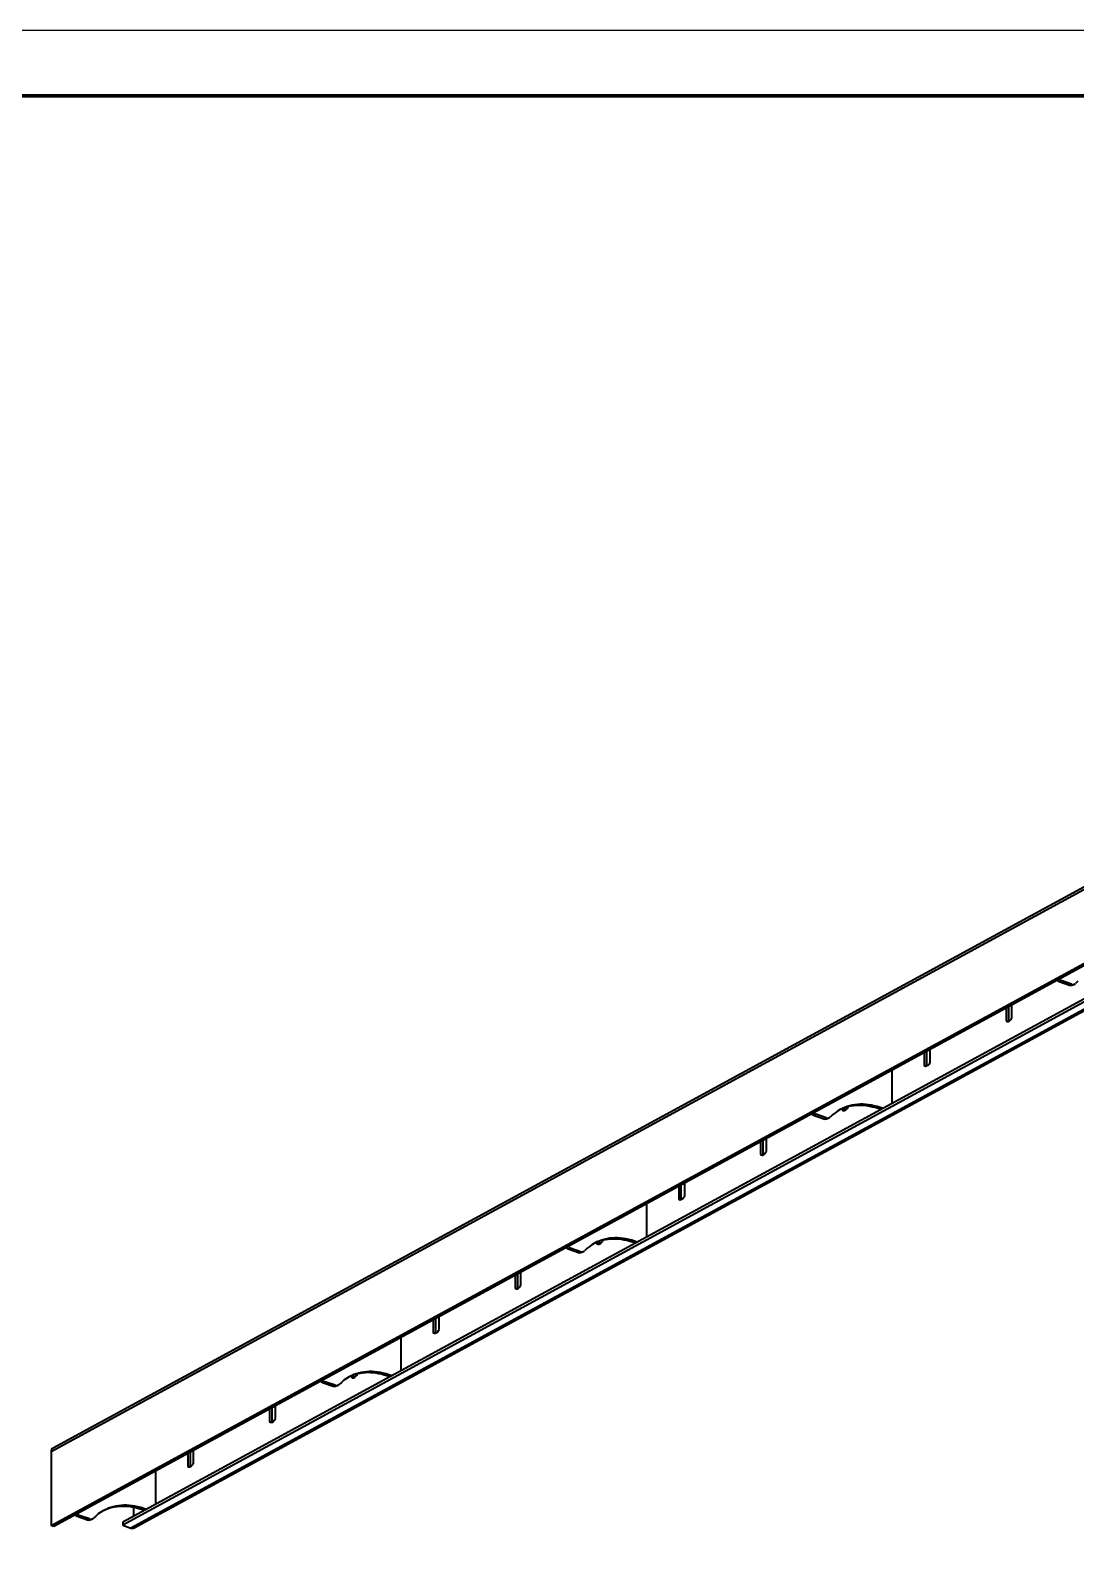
# Model space of a CAD drawing. Header units: millimetres. Extents: x 0 to 594, y 0 to 420.
# Drawn here: x 77.5 to 157.2, y 303.5 to 420 of the extents above; entities that cross this region are included whole.
import ezdxf

# ---------------------------------------------------------------- set-up
doc = ezdxf.new("R2010")
doc.units = ezdxf.units.MM

msp = doc.modelspace()

# ---------------------------------------------------------------- linework, layer by layer
at = {"color": 1, "lineweight": 35}
for p, q in [((187.75, 370.64), (79.05, 311.43)), ((79.2, 311.74), (187.9, 370.94)), ((79.05, 305.81), (187.75, 365.01)), ((187.94, 364.95), (79.25, 305.74)), ((193.21, 365.27), (84.52, 306.06)), ((193.21, 365.04), (84.52, 305.84)), ((193.84, 364.83), (85.14, 305.62)), ((85.38, 305.63), (194.08, 364.84)), ((155.89, 347.43), (155.86, 347.47)), ((155.92, 347.39), (155.89, 347.43)), ((155.96, 347.36), (155.92, 347.39)), ((156, 347.34), (155.96, 347.36)), ((156.16, 347.43), (156, 347.34)), ((156.79, 347.06), (156, 347.34)), ((156.01, 347.55), (156.04, 347.51)), ((156.04, 347.51), (156.08, 347.47)), ((156.08, 347.47), (156.12, 347.45)), ((156.12, 347.45), (156.16, 347.43)), ((156.95, 347.15), (156.16, 347.43)), ((156.79, 347.06), (156.95, 347.15)), ((156.95, 347.15), (157.02, 347.13)), ((157.02, 347.13), (157.08, 347.13)), ((157.19, 347.16), (157.03, 347.08)), ((157.09, 347.12), (157.03, 347.08)), ((157.08, 347.13), (157.14, 347.14)), ((157.14, 347.14), (157.19, 347.16)), ((157.19, 347.16), (157.25, 347.21)), ((157.43, 347.38), (157.25, 347.21)), ((156.86, 347.05), (156.79, 347.06)), ((156.92, 347.05), (156.86, 347.05)), ((156.98, 347.05), (156.92, 347.05)), ((157.03, 347.08), (156.98, 347.05)), ((151.95, 345.34), (151.95, 344.36)), ((152.15, 344.33), (152.15, 345.45)), ((152.4, 344.6), (152.4, 345.59)), ((152.08, 344.31), (151.95, 344.36)), ((151.95, 344.36), (152.01, 344.32)), ((152.01, 344.32), (152.06, 344.31)), ((152.06, 344.31), (152.11, 344.32)), ((152.11, 344.32), (152.16, 344.34)), ((152.16, 344.34), (152.21, 344.37)), ((152.21, 344.37), (152.27, 344.41)), ((152.27, 344.41), (152.32, 344.47)), ((152.32, 344.47), (152.36, 344.53)), ((152.36, 344.53), (152.4, 344.6)), ((145.71, 341.94), (145.71, 340.95)), ((145.9, 340.93), (145.9, 342.05)), ((146.16, 341.2), (146.16, 342.19)), ((143.24, 340.54), (143.24, 340.59)), ((143.24, 340.54), (143.24, 338.05)), ((145.83, 340.91), (145.71, 340.95)), ((145.71, 340.95), (145.76, 340.92)), ((145.76, 340.92), (145.81, 340.91)), ((145.81, 340.91), (145.86, 340.92)), ((145.86, 340.92), (145.91, 340.93)), ((145.91, 340.93), (145.97, 340.97)), ((145.97, 340.97), (146.02, 341.01)), ((146.02, 341.01), (146.07, 341.06)), ((146.07, 341.06), (146.12, 341.13)), ((146.12, 341.13), (146.16, 341.2)), ((139.83, 337.82), (139.64, 337.75)), ((139.93, 337.81), (139.74, 337.76)), ((140.02, 337.87), (139.83, 337.82)), ((139.87, 337.73), (139.91, 337.8)), ((139.91, 337.8), (139.91, 337.8)), ((140.12, 337.85), (139.93, 337.81)), ((140.21, 337.92), (140.02, 337.87)), ((140.31, 337.88), (140.12, 337.85)), ((140.41, 337.95), (140.21, 337.92)), ((140.51, 337.89), (140.31, 337.88)), ((140.61, 337.98), (140.41, 337.95)), ((140.71, 337.9), (140.51, 337.89)), ((140.82, 337.99), (140.61, 337.98)), ((140.92, 337.9), (140.71, 337.9)), ((141.03, 337.99), (140.82, 337.99)), ((141.12, 337.89), (140.92, 337.9)), ((141.24, 337.98), (141.03, 337.99)), ((141.33, 337.86), (141.12, 337.89)), ((141.46, 337.95), (141.24, 337.98)), ((141.54, 337.83), (141.33, 337.86)), ((141.67, 337.92), (141.46, 337.95)), ((141.75, 337.78), (141.54, 337.83)), ((141.89, 337.87), (141.67, 337.92)), ((141.96, 337.73), (141.75, 337.78)), ((142.11, 337.82), (141.89, 337.87)), ((142.33, 337.75), (142.11, 337.82)), ((137.15, 337.22), (137.12, 337.26)), ((137.18, 337.18), (137.15, 337.22)), ((137.22, 337.15), (137.18, 337.18)), ((137.26, 337.13), (137.22, 337.15)), ((137.42, 337.22), (137.26, 337.13)), ((138.05, 336.86), (137.26, 337.13)), ((137.27, 337.35), (137.3, 337.3)), ((137.3, 337.3), (137.34, 337.27)), ((137.34, 337.27), (137.38, 337.24)), ((137.38, 337.24), (137.42, 337.22)), ((138.21, 336.94), (137.42, 337.22)), ((138.05, 336.86), (138.21, 336.94)), ((138.12, 336.84), (138.05, 336.86)), ((138.18, 336.84), (138.12, 336.84)), ((138.24, 336.85), (138.18, 336.84)), ((138.21, 336.94), (138.27, 336.93)), ((138.29, 336.87), (138.24, 336.85)), ((138.27, 336.93), (138.34, 336.92)), ((138.45, 336.95), (138.29, 336.87)), ((138.35, 336.91), (138.29, 336.87)), ((138.34, 336.92), (138.4, 336.93)), ((138.4, 336.93), (138.45, 336.95)), ((138.45, 336.95), (138.51, 337)), ((138.69, 337.17), (138.51, 337)), ((138.88, 337.32), (138.69, 337.17)), ((139.07, 337.46), (138.88, 337.32)), ((139.28, 337.58), (139.07, 337.46)), ((139.38, 337.62), (139.2, 337.54)), ((139.46, 337.67), (139.28, 337.58)), ((139.56, 337.69), (139.38, 337.62)), ((139.64, 337.75), (139.46, 337.67)), ((139.46, 337.66), (139.46, 337.55)), ((139.58, 337.51), (139.46, 337.55)), ((139.46, 337.55), (139.52, 337.52)), ((139.52, 337.52), (139.56, 337.51)), ((139.74, 337.76), (139.56, 337.69)), ((139.56, 337.51), (139.61, 337.51)), ((139.61, 337.51), (139.67, 337.53)), ((139.65, 337.53), (139.65, 337.73)), ((139.67, 337.53), (139.72, 337.56)), ((139.72, 337.56), (139.77, 337.61)), ((139.77, 337.61), (139.82, 337.66)), ((139.82, 337.66), (139.87, 337.73)), ((142.18, 337.66), (141.96, 337.73)), ((142.39, 337.59), (142.18, 337.66)), ((142.55, 337.67), (142.33, 337.75)), ((133.21, 335.14), (133.21, 334.15)), ((133.41, 334.12), (133.41, 335.24)), ((133.58, 334.26), (133.62, 334.32)), ((133.62, 334.32), (133.66, 334.39)), ((133.66, 334.39), (133.66, 335.38)), ((133.34, 334.11), (133.21, 334.15)), ((133.21, 334.15), (133.27, 334.12)), ((133.27, 334.12), (133.32, 334.11)), ((133.32, 334.11), (133.37, 334.11)), ((133.37, 334.11), (133.42, 334.13)), ((133.42, 334.13), (133.47, 334.16)), ((133.47, 334.16), (133.53, 334.2)), ((133.53, 334.2), (133.58, 334.26)), ((127.42, 330.99), (127.42, 331.98)), ((126.97, 331.73), (126.97, 330.75)), ((127.16, 330.72), (127.16, 331.84)), ((127.23, 330.76), (127.28, 330.8)), ((127.28, 330.8), (127.33, 330.86)), ((127.33, 330.86), (127.37, 330.92)), ((127.37, 330.92), (127.42, 330.99)), ((124.5, 330.34), (124.49, 330.39)), ((124.5, 330.34), (124.5, 327.84)), ((127.09, 330.7), (126.97, 330.75)), ((126.97, 330.75), (127.02, 330.71)), ((127.02, 330.71), (127.07, 330.7)), ((127.07, 330.7), (127.12, 330.71)), ((127.12, 330.71), (127.17, 330.73)), ((127.17, 330.73), (127.23, 330.76)), ((120.54, 327.38), (120.33, 327.25)), ((120.64, 327.41), (120.46, 327.33)), ((120.72, 327.47), (120.54, 327.38)), ((120.82, 327.49), (120.64, 327.41)), ((120.9, 327.54), (120.72, 327.47)), ((120.72, 327.45), (120.72, 327.34)), ((120.84, 327.3), (120.72, 327.34)), ((120.72, 327.34), (120.78, 327.31)), ((120.78, 327.31), (120.82, 327.3)), ((121, 327.55), (120.82, 327.49)), ((120.82, 327.3), (120.87, 327.31)), ((120.87, 327.31), (120.93, 327.32)), ((121.08, 327.61), (120.9, 327.54)), ((120.91, 327.32), (120.91, 327.52)), ((120.93, 327.32), (120.98, 327.36)), ((120.98, 327.36), (121.03, 327.4)), ((121.19, 327.6), (121, 327.55)), ((121.03, 327.4), (121.08, 327.45)), ((121.28, 327.67), (121.08, 327.61)), ((121.08, 327.45), (121.13, 327.52)), ((121.13, 327.52), (121.17, 327.59)), ((121.17, 327.59), (121.17, 327.59)), ((121.38, 327.64), (121.19, 327.6)), ((121.47, 327.71), (121.28, 327.67)), ((121.57, 327.67), (121.38, 327.64)), ((121.67, 327.75), (121.47, 327.71)), ((121.77, 327.69), (121.57, 327.67)), ((121.87, 327.77), (121.67, 327.75)), ((121.97, 327.69), (121.77, 327.69)), ((122.08, 327.78), (121.87, 327.77)), ((122.18, 327.69), (121.97, 327.69)), ((122.29, 327.78), (122.08, 327.78)), ((122.38, 327.68), (122.18, 327.69)), ((122.5, 327.77), (122.29, 327.78)), ((122.59, 327.65), (122.38, 327.68)), ((122.72, 327.74), (122.5, 327.77)), ((122.8, 327.62), (122.59, 327.65)), ((122.93, 327.71), (122.72, 327.74)), ((123.01, 327.58), (122.8, 327.62)), ((123.15, 327.66), (122.93, 327.71)), ((123.22, 327.52), (123.01, 327.58)), ((123.37, 327.61), (123.15, 327.66)), ((123.44, 327.45), (123.22, 327.52)), ((123.59, 327.54), (123.37, 327.61)), ((123.65, 327.38), (123.44, 327.45)), ((123.8, 327.46), (123.59, 327.54)), ((118.41, 327.01), (118.38, 327.05)), ((118.44, 326.97), (118.41, 327.01)), ((118.48, 326.94), (118.44, 326.97)), ((118.52, 326.92), (118.48, 326.94)), ((118.68, 327.01), (118.52, 326.92)), ((119.31, 326.65), (118.52, 326.92)), ((118.53, 327.14), (118.56, 327.09)), ((118.56, 327.09), (118.6, 327.06)), ((118.6, 327.06), (118.64, 327.03)), ((118.64, 327.03), (118.68, 327.01)), ((119.47, 326.73), (118.68, 327.01)), ((119.31, 326.65), (119.47, 326.73)), ((119.38, 326.63), (119.31, 326.65)), ((119.44, 326.63), (119.38, 326.63)), ((119.5, 326.64), (119.44, 326.63)), ((119.47, 326.73), (119.53, 326.72)), ((119.55, 326.66), (119.5, 326.64)), ((119.53, 326.72), (119.6, 326.71)), ((119.71, 326.74), (119.55, 326.66)), ((119.61, 326.7), (119.55, 326.66)), ((119.6, 326.71), (119.65, 326.72)), ((119.65, 326.72), (119.71, 326.74)), ((119.71, 326.74), (119.77, 326.79)), ((119.95, 326.96), (119.77, 326.79)), ((120.13, 327.11), (119.95, 326.96)), ((120.33, 327.25), (120.13, 327.11)), ((114.67, 323.92), (114.67, 325.03)), ((114.92, 324.19), (114.92, 325.17)), ((114.47, 324.93), (114.47, 323.94)), ((114.59, 323.9), (114.47, 323.94)), ((114.47, 323.94), (114.53, 323.91)), ((114.53, 323.91), (114.58, 323.9)), ((114.58, 323.9), (114.63, 323.9)), ((114.63, 323.9), (114.68, 323.92)), ((114.68, 323.92), (114.73, 323.95)), ((114.73, 323.95), (114.79, 324)), ((114.79, 324), (114.83, 324.05)), ((114.83, 324.05), (114.88, 324.11)), ((114.88, 324.11), (114.92, 324.19)), ((108.22, 321.52), (108.22, 320.54)), ((108.42, 320.51), (108.42, 321.63)), ((108.67, 320.78), (108.67, 321.77)), ((108.35, 320.5), (108.22, 320.54)), ((108.22, 320.54), (108.28, 320.5)), ((108.28, 320.5), (108.33, 320.5)), ((108.33, 320.5), (108.38, 320.5)), ((108.38, 320.5), (108.43, 320.52)), ((108.43, 320.52), (108.49, 320.55)), ((108.49, 320.55), (108.54, 320.59)), ((108.54, 320.59), (108.59, 320.65)), ((108.59, 320.65), (108.63, 320.71)), ((108.63, 320.71), (108.67, 320.78)), ((105.76, 320.13), (105.75, 320.18)), ((105.76, 320.13), (105.76, 317.63)), ((99.67, 316.8), (99.63, 316.85)), ((99.79, 316.93), (99.82, 316.89)), ((99.82, 316.89), (99.86, 316.85)), ((99.86, 316.85), (99.9, 316.82)), ((99.9, 316.82), (99.94, 316.8)), ((101.39, 316.91), (101.21, 316.75)), ((101.59, 317.04), (101.39, 316.91)), ((101.8, 317.17), (101.59, 317.04)), ((101.9, 317.21), (101.72, 317.12)), ((101.98, 317.26), (101.8, 317.17)), ((102.07, 317.28), (101.9, 317.21)), ((102.16, 317.34), (101.98, 317.26)), ((101.98, 317.24), (101.98, 317.14)), ((102.1, 317.09), (101.98, 317.14)), ((101.98, 317.14), (102.03, 317.1)), ((102.03, 317.1), (102.08, 317.09)), ((102.26, 317.34), (102.07, 317.28)), ((102.08, 317.09), (102.13, 317.1)), ((102.13, 317.1), (102.19, 317.12)), ((102.34, 317.4), (102.16, 317.34)), ((102.17, 317.11), (102.17, 317.31)), ((102.19, 317.12), (102.24, 317.15)), ((102.24, 317.15), (102.29, 317.19)), ((102.44, 317.39), (102.26, 317.34)), ((102.29, 317.19), (102.34, 317.25)), ((102.53, 317.46), (102.34, 317.4)), ((102.34, 317.25), (102.39, 317.31)), ((102.39, 317.31), (102.43, 317.38)), ((102.43, 317.38), (102.43, 317.39)), ((102.64, 317.43), (102.44, 317.39)), ((102.73, 317.5), (102.53, 317.46)), ((102.83, 317.46), (102.64, 317.43)), ((102.93, 317.54), (102.73, 317.5)), ((103.03, 317.48), (102.83, 317.46)), ((103.13, 317.56), (102.93, 317.54)), ((103.23, 317.49), (103.03, 317.48)), ((103.34, 317.57), (103.13, 317.56)), ((103.43, 317.48), (103.23, 317.49)), ((103.55, 317.57), (103.34, 317.57)), ((103.64, 317.47), (103.43, 317.48)), ((103.76, 317.56), (103.55, 317.57)), ((103.85, 317.45), (103.64, 317.47)), ((103.98, 317.54), (103.76, 317.56)), ((104.06, 317.41), (103.85, 317.45)), ((104.19, 317.5), (103.98, 317.54)), ((104.27, 317.37), (104.06, 317.41)), ((104.41, 317.46), (104.19, 317.5)), ((104.48, 317.31), (104.27, 317.37)), ((104.63, 317.4), (104.41, 317.46)), ((104.69, 317.25), (104.48, 317.31)), ((104.84, 317.33), (104.63, 317.4)), ((104.91, 317.17), (104.69, 317.25)), ((105.06, 317.25), (104.84, 317.33)), ((99.7, 316.76), (99.67, 316.8)), ((99.74, 316.74), (99.7, 316.76)), ((99.78, 316.72), (99.74, 316.74)), ((99.94, 316.8), (99.78, 316.72)), ((100.57, 316.44), (99.78, 316.72)), ((100.73, 316.53), (99.94, 316.8)), ((100.57, 316.44), (100.73, 316.53)), ((100.64, 316.42), (100.57, 316.44)), ((100.7, 316.42), (100.64, 316.42)), ((100.76, 316.43), (100.7, 316.42)), ((100.73, 316.53), (100.79, 316.51)), ((100.81, 316.45), (100.76, 316.43)), ((100.79, 316.51), (100.85, 316.51)), ((100.97, 316.54), (100.81, 316.45)), ((100.87, 316.5), (100.81, 316.45)), ((100.85, 316.51), (100.91, 316.52)), ((100.91, 316.52), (100.97, 316.54)), ((100.97, 316.54), (101.03, 316.58)), ((101.21, 316.75), (101.03, 316.58)), ((95.73, 314.72), (95.73, 313.73)), ((95.93, 313.71), (95.93, 314.83)), ((96.18, 313.98), (96.18, 314.96)), ((95.85, 313.69), (95.73, 313.73)), ((95.73, 313.73), (95.79, 313.7)), ((95.79, 313.7), (95.84, 313.69)), ((95.84, 313.69), (95.89, 313.7)), ((95.89, 313.7), (95.94, 313.71)), ((95.94, 313.71), (95.99, 313.74)), ((95.99, 313.74), (96.04, 313.79)), ((96.04, 313.79), (96.09, 313.84)), ((96.09, 313.84), (96.14, 313.91)), ((96.14, 313.91), (96.18, 313.98)), ((79.06, 311.53), (79.05, 311.43)), ((79.05, 311.43), (79.05, 305.81)), ((79.09, 311.62), (79.06, 311.53)), ((79.14, 311.69), (79.09, 311.62)), ((79.2, 311.74), (79.14, 311.69)), ((89.48, 311.32), (89.48, 310.33)), ((89.68, 310.31), (89.68, 311.42)), ((89.93, 310.58), (89.93, 311.56)), ((87.01, 309.92), (87.01, 309.97)), ((87.01, 309.92), (87.01, 307.42)), ((89.61, 310.29), (89.48, 310.33)), ((89.48, 310.33), (89.54, 310.3)), ((89.54, 310.3), (89.59, 310.29)), ((89.59, 310.29), (89.64, 310.29)), ((89.64, 310.29), (89.69, 310.31)), ((89.69, 310.31), (89.75, 310.34)), ((89.75, 310.34), (89.8, 310.39)), ((89.8, 310.39), (89.85, 310.44)), ((89.85, 310.44), (89.89, 310.5)), ((89.89, 310.5), (89.93, 310.58)), ((80.92, 306.59), (80.89, 306.64)), ((80.96, 306.56), (80.92, 306.59)), ((81, 306.53), (80.96, 306.56)), ((81.04, 306.51), (81, 306.53)), ((81.2, 306.59), (81.04, 306.51)), ((81.83, 306.23), (81.04, 306.51)), ((81.05, 306.72), (81.08, 306.68)), ((81.08, 306.68), (81.12, 306.64)), ((81.12, 306.64), (81.16, 306.61)), ((81.16, 306.61), (81.2, 306.59)), ((81.99, 306.32), (81.2, 306.59)), ((82.23, 306.33), (82.29, 306.37)), ((82.46, 306.54), (82.29, 306.37)), ((82.65, 306.7), (82.46, 306.54)), ((82.85, 306.84), (82.65, 306.7)), ((83.06, 306.96), (82.85, 306.84)), ((83.16, 307), (82.98, 306.92)), ((83.24, 307.05), (83.06, 306.96)), ((83.33, 307.07), (83.16, 307)), ((83.42, 307.13), (83.24, 307.05)), ((83.52, 307.13), (83.33, 307.07)), ((83.6, 307.19), (83.42, 307.13)), ((83.7, 307.18), (83.52, 307.13)), ((83.79, 307.25), (83.6, 307.19)), ((83.89, 307.22), (83.7, 307.18)), ((83.99, 307.3), (83.79, 307.25)), ((84.09, 307.25), (83.89, 307.22)), ((84.19, 307.33), (83.99, 307.3)), ((84.29, 307.27), (84.09, 307.25)), ((84.39, 307.35), (84.19, 307.33)), ((84.49, 307.28), (84.29, 307.27)), ((84.6, 307.36), (84.39, 307.35)), ((84.69, 307.28), (84.49, 307.28)), ((84.81, 307.36), (84.6, 307.36)), ((84.9, 307.26), (84.69, 307.28)), ((85.02, 307.35), (84.81, 307.36)), ((85.11, 307.24), (84.9, 307.26)), ((85.23, 307.33), (85.02, 307.35)), ((85.32, 307.2), (85.11, 307.24)), ((85.45, 307.29), (85.23, 307.33)), ((85.53, 307.16), (85.32, 307.2)), ((85.34, 307.2), (85.34, 306.51)), ((85.67, 307.25), (85.45, 307.29)), ((85.74, 307.1), (85.53, 307.16)), ((85.89, 307.19), (85.67, 307.25)), ((85.95, 307.04), (85.74, 307.1)), ((86.1, 307.12), (85.89, 307.19)), ((86.17, 306.96), (85.95, 307.04)), ((86.32, 307.05), (86.1, 307.12)), ((79.25, 305.74), (79.05, 305.81)), ((81.83, 306.23), (81.99, 306.32)), ((81.9, 306.22), (81.83, 306.23)), ((81.96, 306.21), (81.9, 306.22)), ((82.02, 306.22), (81.96, 306.21)), ((81.99, 306.32), (82.05, 306.3)), ((82.07, 306.24), (82.02, 306.22)), ((82.05, 306.3), (82.11, 306.3)), ((82.23, 306.33), (82.07, 306.24)), ((82.13, 306.29), (82.07, 306.24)), ((82.11, 306.3), (82.17, 306.31)), ((82.17, 306.31), (82.23, 306.33)), ((84.52, 306.06), (84.52, 305.84)), ((84.52, 305.84), (85.14, 305.62)), ((85.14, 305.62), (85.2, 305.6)), ((85.2, 305.6), (85.27, 305.6)), ((85.27, 305.6), (85.33, 305.61)), ((85.33, 305.61), (85.38, 305.63))]:
    msp.add_line(p, q, dxfattribs=at)
at = {"color": 7, "lineweight": 25}
msp.add_lwpolyline([(0, 0), (594, 0), (594, 420), (0, 420)], close=True, dxfattribs=at)
at = {"color": 7, "lineweight": 70}
msp.add_lwpolyline([(20, 5), (589, 5), (589, 415), (20, 415)], close=True, dxfattribs=at)

doc.saveas('drawing.dxf')
